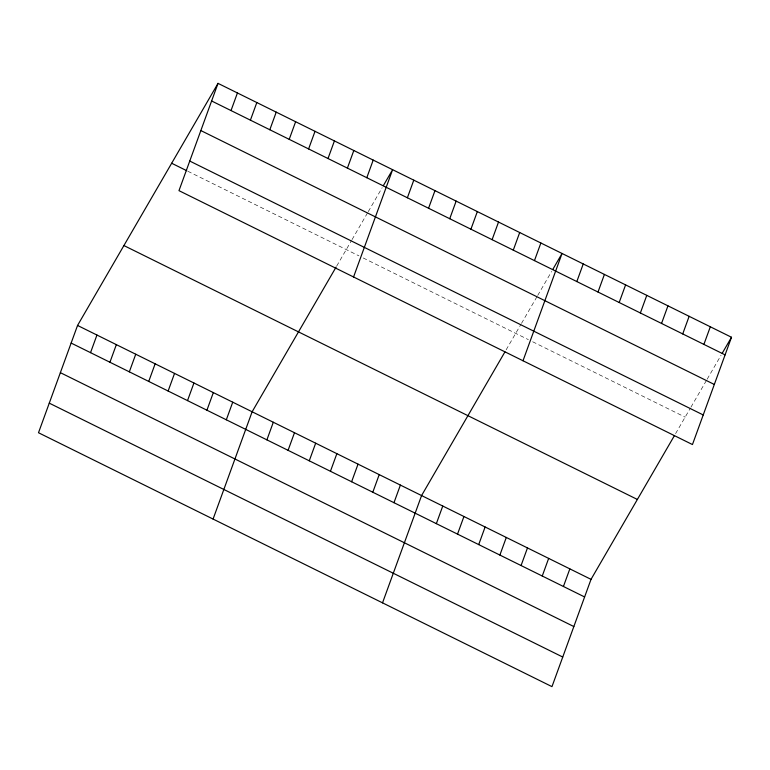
<?xml version="1.0" encoding="UTF-8"?>
<svg xmlns="http://www.w3.org/2000/svg" width="770" height="770" viewBox="0 0 770 770"><rect width="100%" height="100%" fill="white"/><g stroke="black" fill="none" stroke-linecap="round" stroke-linejoin="round"><path stroke-width="0.58" stroke-dasharray="3.85 2.89" d="M336.702 266.045L351.467 240.587M352.044 239.595L367.694 212.626M368.272 211.635L382.18 187.659M506.14 349.83L520.915 324.372M521.492 323.381L537.133 296.411M537.72 295.42L551.628 271.444M675.588 433.616L690.353 408.158M690.94 407.166L706.581 380.197M707.158 379.206L721.067 355.23M187.832 171.248L358.964 255.861M363.199 257.96L528.403 339.647M532.638 341.745L685.146 417.147"/><path stroke-width="1.16" d="M218.026 83.362L178.977 190.652L692.451 444.55L731.5 337.26L218.026 83.362L77.549 325.45L38.5 432.74L551.975 686.638L591.023 579.348L674.395 435.666M90.533 352.66L96.943 335.046M109.937 362.247L116.347 344.633M129.331 371.843L135.741 354.229M231.019 110.562L237.43 92.958M148.735 381.429L155.136 363.815M250.414 120.159L256.824 102.545M168.13 391.025L174.54 373.411M269.818 129.745L276.228 112.141M187.524 400.612L193.934 383.008M289.212 139.341L295.622 121.727M206.928 410.208L213.338 392.594M308.606 148.928L315.017 131.323M226.322 419.794L232.733 402.19M328.01 158.524L334.421 140.91M213.078 519.067L252.127 411.777L336.105 267.065M347.405 168.11L353.815 150.506M266.901 439.863L273.311 422.249M366.799 177.706L373.209 160.093M288.076 450.334L294.486 432.721M353.565 276.979L392.613 169.689L383.335 185.666M309.261 460.807L315.671 443.202M407.378 197.774L413.788 180.161M330.445 471.279L336.856 453.674M428.563 208.247L434.973 190.633M351.62 481.75L358.031 464.146M449.738 218.719L456.148 201.105M372.805 492.232L379.215 474.618M470.922 229.191L477.333 211.577M393.98 502.704L400.39 485.09M492.107 239.662L498.517 222.058M382.526 602.852L421.575 495.562L504.947 351.88M513.282 250.135L519.692 232.53M436.349 523.648L442.76 506.034M534.467 260.606L540.877 243.002M457.524 534.12L463.935 516.506M523.003 360.764L562.052 253.474L552.783 269.452M478.709 544.592L485.119 526.988M576.826 281.56L583.237 263.946M499.884 555.064L506.294 537.46M598.011 292.032L604.412 274.418M521.069 565.536L527.479 547.932M619.186 302.504L625.596 284.89M542.253 576.018L548.654 558.404M640.371 312.976L646.781 295.362M563.428 586.49L569.838 568.876M661.546 323.448L667.956 305.844M682.73 333.92L689.14 316.316M703.905 344.392L710.315 326.788M722.231 353.238L731.5 337.26M211.625 100.976L725.09 354.874M200.845 130.563L714.319 384.461M189.747 161.055L703.222 414.953M171.672 163.25L186.754 170.709M123.912 245.563L637.377 499.46M77.549 325.45L591.023 579.348M71.138 343.064L584.613 596.962M60.368 372.661L573.843 626.549M49.27 403.143L562.745 657.041"/></g></svg>
